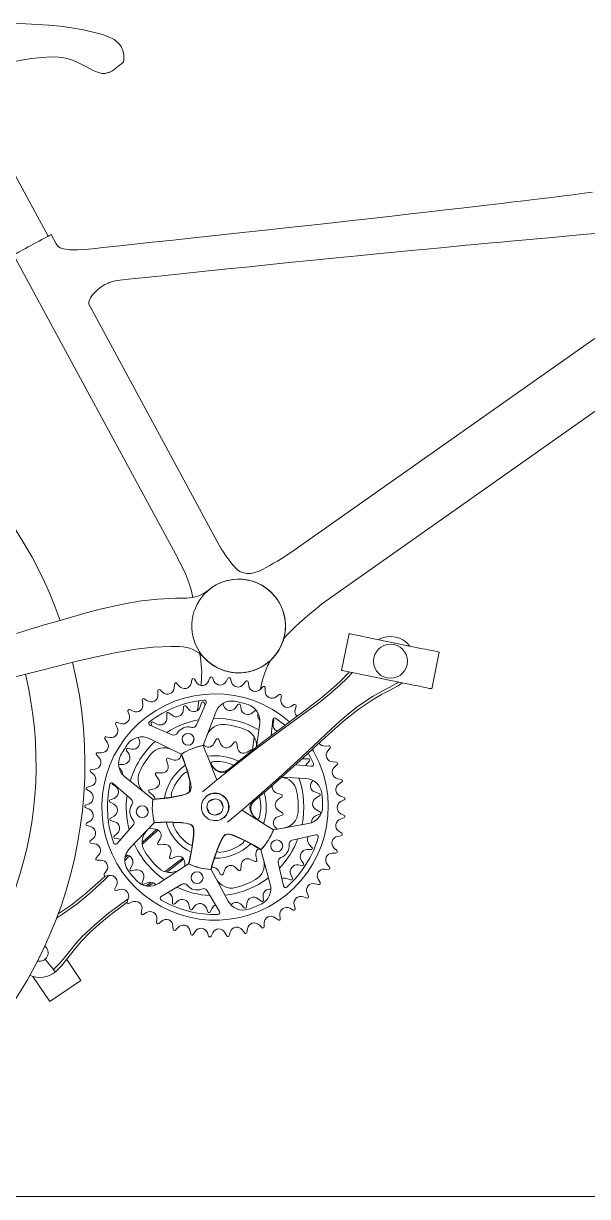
# Model space of a CAD drawing. Header units: inches. Extents: x -26 to 158, y -1 to 132.
# Drawn here: x -1.02 to 15.53, y 87.63 to 122.06 of the extents above; entities that cross this region are included whole.
import ezdxf

# ---------------------------------------------------------------- set-up
doc = ezdxf.new("R2010")
doc.units = ezdxf.units.IN
doc.layers.add('ZANO_R', color=7, linetype='Continuous', lineweight=0)

msp = doc.modelspace()

# ---------------------------------------------------------------- linework, layer by layer
at = {"layer": 'ZANO_R'}
for p, q in [((1.92448, 120.96813), (1.92043, 120.95571)), ((1.42999, 120.6031), (1.43081, 120.60336)), ((1.47488, 120.61735), (1.49055, 120.62221)), ((1.49448, 120.62895), (1.48757, 120.62677)), ((-0.29839, 115.81415), (-2.66721, 120.19306)), ((-0.07246, 115.60667), (-0.21043, 115.86173)), ((19.70734, 115.61062), (6.85471, 106.54773)), ((-1.30987, 115.26698), (3.50498, 106.36645)), ((7.86237, 105.11695), (20.62779, 114.11835)), ((4.60276, 106.96428), (0.93324, 113.74759)), ((8.31579, 103.07346), (8.53612, 104.15117)), ((10.69154, 103.71052), (9.02599, 104.05102)), ((11.18141, 103.61037), (10.96108, 102.53266)), ((8.80566, 102.97332), (10.47121, 102.63281)), ((3.40998, 102.66921), (3.4007, 102.55985)), ((3.55134, 102.608), (3.48035, 102.69171)), ((3.92327, 102.79989), (3.89886, 102.69288)), ((4.05474, 102.7196), (3.99608, 102.81237)), ((4.19295, 102.70717), (4.18299, 102.63068)), ((4.44976, 102.85786), (4.41069, 102.75529)), ((4.56877, 102.76005), (4.52359, 102.86009)), ((4.97918, 102.842), (4.92622, 102.74586)), ((5.08342, 102.72858), (5.05261, 102.83393)), ((5.50125, 102.75261), (5.43542, 102.66477)), ((5.58869, 102.62578), (5.57284, 102.73439)), ((6.00579, 102.59142), (5.92838, 102.51361)), ((2.61524, 102.18139), (2.52393, 102.24229)), ((2.91987, 102.46837), (2.9259, 102.35877)), ((3.06838, 102.42742), (2.98642, 102.50044)), ((6.07473, 102.45366), (6.07415, 102.56342)), ((6.48299, 102.36159), (6.3955, 102.29531)), ((6.53209, 102.21558), (6.54679, 102.32435)), ((2.20076, 101.87469), (2.10186, 101.92228)), ((2.46249, 102.20127), (2.48371, 102.09358)), ((3.67928, 102.0043), (3.66507, 101.88732)), ((3.8258, 101.93562), (3.74946, 102.02539)), ((4.05772, 101.47171), (4.33661, 102.1201)), ((4.12486, 102.18421), (4.08756, 101.89776)), ((4.2038, 102.1197), (4.16949, 102.00696)), ((4.31323, 102.06574), (4.27658, 102.12828)), ((4.85458, 102.02761), (4.828, 102.09917)), ((5.27274, 102.07129), (5.20195, 101.97709)), ((5.36529, 101.93856), (5.34406, 102.05447)), ((5.78469, 101.90897), (5.69861, 101.82849)), ((6.92356, 102.06758), (6.8277, 102.01412)), ((6.95186, 101.91616), (6.98156, 102.02183)), ((2.04672, 101.87312), (2.08273, 101.76943)), ((2.89052, 101.49732), (2.78808, 101.55557)), ((3.18277, 101.79958), (3.18909, 101.68191)), ((3.33898, 101.75738), (3.24822, 101.83253)), ((4.62452, 101.8519), (4.25246, 100.8711)), ((5.85278, 101.76218), (5.85228, 101.8381)), ((6.2936, 101.62222), (6.25098, 101.16047)), ((6.30223, 101.50383), (6.32193, 101.62001)), ((1.68068, 101.4903), (1.73077, 101.39263)), ((1.833, 101.51329), (1.72843, 101.54665)), ((2.69139, 101.46452), (3.33978, 101.18563)), ((2.72935, 101.51175), (2.74575, 101.44114)), ((5.8169, 100.82372), (5.91253, 101.52422)), ((1.37147, 101.06025), (1.43467, 100.9705)), ((1.51911, 101.10422), (1.41092, 101.12271)), ((2.34906, 101.11138), (2.37898, 101.04114)), ((3.61148, 100.61568), (2.66683, 101.07181)), ((3.98133, 101.0819), (3.96803, 100.9797)), ((4.63582, 101.04709), (4.56915, 100.92342)), ((4.76519, 100.91643), (4.7075, 101.04453)), ((5.16946, 100.96418), (5.07191, 100.86308)), ((5.25879, 100.80346), (5.2378, 100.94238)), ((5.70162, 100.74023), (5.75073, 101.11744)), ((1.12513, 100.59136), (1.2002, 100.51128)), ((1.26521, 100.65545), (1.1555, 100.6587)), ((2.00517, 100.724), (2.06948, 100.62526)), ((2.16155, 100.76557), (2.04537, 100.78527)), ((5.66095, 100.74036), (5.53973, 100.66934)), ((7.94429, 100.86328), (7.83497, 100.85343)), ((7.90855, 100.71344), (7.97866, 100.79789)), ((1.07624, 100.17571), (0.96714, 100.16366)), ((1.78503, 100.21741), (1.83689, 100.16194)), ((1.9032, 100.31611), (1.78536, 100.31534)), ((3.17572, 100.44311), (3.2206, 100.30998)), ((3.35951, 100.44848), (3.22651, 100.49375)), ((6.96356, 100.30274), (7.4255, 100.2601)), ((7.33624, 100.48261), (7.21857, 100.47629)), ((7.29405, 100.32639), (7.3692, 100.41716)), ((8.16212, 100.38048), (8.05249, 100.38594)), ((8.10587, 100.23707), (8.18705, 100.31094)), ((0.94644, 100.09275), (1.03192, 100.0239)), ((1.95717, 99.94811), (2.775, 99.29117)), ((2.85659, 100.00744), (2.93572, 99.89135)), ((3.03212, 100.06219), (2.89184, 100.06991)), ((7.2594, 99.9034), (6.55319, 99.93762)), ((7.47229, 99.83958), (7.47561, 99.8424)), ((8.31063, 99.87206), (8.20283, 99.89272)), ((0.83888, 99.57412), (0.93311, 99.51784)), ((0.95587, 99.67434), (0.84951, 99.64722)), ((1.59408, 99.73608), (1.68829, 99.66528)), ((2.1436, 99.29156), (1.61313, 99.75717)), ((2.66684, 99.50182), (2.77436, 99.41139)), ((2.82108, 99.60191), (2.68393, 99.57149)), ((7.65636, 99.46158), (7.54363, 99.49588)), ((8.23497, 99.73787), (8.32564, 99.79973)), ((0.90645, 99.1611), (0.8049, 99.11944)), ((1.52312, 99.20372), (1.62819, 99.15036)), ((1.63777, 99.31791), (1.52731, 99.27688)), ((4.43496, 99.23415), (4.6048, 99.30183)), ((4.77082, 99.23042), (4.83849, 99.06058)), ((6.54936, 99.43369), (6.41472, 99.4738)), ((6.44776, 99.28044), (6.56144, 99.36298)), ((7.56328, 99.32921), (7.66495, 99.3888)), ((8.38694, 99.34792), (8.28306, 99.38339)), ((8.29334, 99.22557), (8.39174, 99.27421)), ((0.80455, 99.04557), (0.90569, 99.00295)), ((1.63876, 98.7995), (1.5371, 98.73991)), ((2.62054, 98.96376), (2.63778, 98.95594)), ((4.43123, 98.89829), (4.36355, 99.06813)), ((4.76708, 98.89456), (4.59724, 98.82689)), ((6.43758, 98.77418), (6.56932, 98.82299)), ((6.57676, 98.89434), (6.45793, 98.96928)), ((7.56427, 98.8108), (7.67474, 98.85183)), ((7.67892, 98.92499), (7.57386, 98.97835)), ((8.38956, 98.81826), (8.29163, 98.86784)), ((0.92894, 98.64597), (0.83418, 98.59059)), ((0.84411, 98.51739), (0.9502, 98.48926)), ((1.54568, 98.66713), (1.65842, 98.63283)), ((1.72822, 97.98988), (2.19383, 98.52035)), ((2.81984, 98.60263), (2.09412, 97.84517)), ((5.80598, 98.71142), (5.94035, 98.62656)), ((6.31343, 98.39095), (7.34577, 98.57718)), ((6.41926, 98.41004), (6.36342, 98.47182)), ((8.27984, 98.71013), (8.38406, 98.7446)), ((1.02291, 98.13899), (0.93677, 98.07095)), ((1.72976, 98.28913), (1.63999, 98.21279)), ((1.66108, 98.14261), (1.77806, 98.12841)), ((2.72112, 98.43317), (2.85997, 98.41176)), ((2.99326, 98.13042), (2.92187, 98.00942)), ((7.55673, 98.24504), (6.86824, 98.08955)), ((8.19474, 98.20159), (8.30274, 98.22122)), ((8.31844, 98.2934), (8.22836, 98.35612)), ((0.95679, 97.99985), (1.06577, 97.98676)), ((2.96112, 97.94938), (3.1006, 97.96623)), ((6.22049, 96.79537), (5.94499, 97.80755)), ((7.29885, 97.8126), (7.41668, 97.81337)), ((7.44564, 97.88069), (7.36516, 97.96677)), ((8.17497, 97.78354), (8.0945, 97.85819)), ((1.18652, 97.65002), (1.11069, 97.57066)), ((1.14041, 97.50303), (1.25015, 97.50523)), ((1.97912, 97.65219), (1.98347, 97.65242)), ((3.30485, 97.73128), (3.26876, 97.59551)), ((3.32275, 97.54829), (3.45251, 97.60214)), ((3.71258, 97.43101), (3.71396, 97.32765)), ((5.6425, 97.52407), (5.76809, 97.46111)), ((5.82531, 97.50437), (5.79898, 97.64237)), ((6.45557, 97.43611), (6.61106, 96.74762)), ((7.19688, 97.40471), (7.13257, 97.50346)), ((8.0397, 97.70983), (8.14937, 97.71424)), ((1.41658, 97.18857), (1.35254, 97.09943)), ((2.16806, 97.35385), (2.10981, 97.25141)), ((2.15363, 97.19268), (2.26842, 97.21934)), ((2.94353, 96.823), (3.82104, 97.39779)), ((4.48974, 97.22767), (4.98586, 96.3034)), ((4.69058, 97.20717), (4.76517, 97.08812)), ((4.83653, 97.09535), (4.88574, 97.22694)), ((5.18832, 97.30021), (5.29227, 97.20569)), ((5.35903, 97.23191), (5.37091, 97.3719)), ((6.86925, 96.97916), (6.82306, 97.08757)), ((7.04049, 97.36314), (7.15667, 97.34345)), ((7.81772, 97.24444), (7.92694, 97.23355)), ((7.96193, 97.2986), (7.89263, 97.38373)), ((1.39138, 97.0366), (1.49975, 97.05405)), ((1.70863, 96.76364), (1.65762, 96.66645)), ((2.50205, 96.95736), (2.46247, 96.84636)), ((2.51583, 96.79613), (2.62424, 96.84232)), ((3.62556, 96.79742), (3.01881, 96.43679)), ((6.70802, 96.96538), (6.81901, 96.92581)), ((7.53313, 96.81448), (7.63977, 96.78849)), ((7.68348, 96.84804), (7.6267, 96.94198)), ((1.70483, 96.60964), (1.80971, 96.642)), ((4.73517, 96.00013), (4.37454, 96.60687)), ((6.01928, 96.32913), (6.01296, 96.4468)), ((7.19147, 96.4283), (7.29346, 96.38772)), ((7.34503, 96.44061), (7.30188, 96.54154)), ((2.05698, 96.38349), (2.01998, 96.28015)), ((2.07464, 96.23046), (2.174, 96.2771)), ((2.45484, 96.05551), (2.43259, 95.94803)), ((3.34927, 96.36653), (3.35004, 96.2487)), ((3.41736, 96.21974), (3.50343, 96.30022)), ((3.83676, 96.19015), (3.85798, 96.07424)), ((3.9293, 96.05742), (4.0001, 96.15162)), ((4.34747, 96.10111), (4.3885, 95.99064)), ((4.46166, 95.98646), (4.51502, 96.09152)), ((5.37625, 96.19309), (5.45259, 96.10332)), ((5.52277, 96.12441), (5.53697, 96.24139)), ((5.86306, 96.37133), (5.95382, 96.29618)), ((6.79939, 96.09344), (6.89474, 96.03906)), ((6.95317, 96.08426), (6.92448, 96.19021)), ((2.49363, 95.90643), (2.58553, 95.96645)), ((2.89448, 95.78611), (2.8874, 95.67657)), ((2.95364, 95.64387), (3.03629, 95.7161)), ((6.36453, 95.81639), (6.45138, 95.74927)), ((6.51553, 95.7859), (6.50187, 95.89481)), ((3.36733, 95.5805), (3.37557, 95.47105)), ((3.44571, 95.44789), (3.51751, 95.53092)), ((3.8642, 95.44271), (3.88759, 95.33547)), ((3.96027, 95.3223), (4.01981, 95.41451)), ((4.3754, 95.37541), (4.41349, 95.27247)), ((4.4873, 95.26954), (4.53343, 95.36914)), ((4.891, 95.37991), (4.94304, 95.28327)), ((5.01654, 95.29064), (5.04836, 95.39569)), ((5.40095, 95.45613), (5.46594, 95.36767)), ((5.5377, 95.3852), (5.55459, 95.49365)), ((5.89534, 95.60257), (5.972, 95.52402)), ((6.04062, 95.55136), (6.04225, 95.66111)), ((0.24861, 94.59152), (0.66436, 93.97521)), ((-0.24755, 93.36005), (-0.74264, 94.09398)), ((0.66436, 93.97521), (-0.24755, 93.36005)), ((62.92391, 87.63375), (-26.13863, 87.63375))]:
    msp.add_line(p, q, dxfattribs=at)
at = {"layer": 'ZANO_R', "flags": 128}
for points in [[(-4.97506, 121.81603), (-4.3349, 121.86327), (-3.68858, 121.93121), (-3.04088, 121.99537), (-2.33328, 122.04072), (-1.63353, 122.05763), (-0.94571, 122.04671), (-0.27386, 122.00853), (0.05765, 121.97754), (0.3937, 121.93338), (0.74142, 121.8711), (1.10783, 121.78575), (1.29555, 121.73148), (1.47536, 121.66505), (1.63718, 121.58257), (1.77091, 121.48015), (1.85008, 121.38256), (1.90059, 121.26826), (1.92366, 121.13843), (1.92793, 120.99799)], [(1.42965, 120.605), (1.36687, 120.59016), (1.28097, 120.59302), (1.18976, 120.61423), (1.0962, 120.64857), (1.00133, 120.69151), (0.80772, 120.79024), (0.61184, 120.89187), (0.41838, 120.97961), (0.22454, 121.04003), (0.02007, 121.07019), (-0.1932, 121.07697), (-0.48372, 121.06003), (-0.78139, 121.02452), (-1.08176, 120.97814), (-1.53357, 120.89174), (-1.98571, 120.78711), (-2.43504, 120.66603), (-2.5819, 120.6226)], [(1.49166, 120.62259), (1.57353, 120.65865), (1.63373, 120.69784), (1.67827, 120.73244), (1.71402, 120.76122), (1.76676, 120.8034), (1.80196, 120.83056), (1.83139, 120.85255), (1.85552, 120.87027), (1.86692, 120.87894), (1.88783, 120.89835), (1.91339, 120.93617), (1.92343, 120.96405), (1.92791, 120.99797)], [(1.42999, 120.6031), (1.46336, 120.61376), (1.48914, 120.62178)], [(15.67427, 117.10297), (15.35576, 117.06308), (15.11131, 117.03269), (14.90472, 117.00715), (14.69466, 116.98131), (14.46674, 116.95342), (14.21992, 116.92338), (13.95306, 116.89108), (13.66491, 116.85642), (13.3541, 116.81925), (13.0128, 116.77868), (12.64472, 116.73522), (12.24797, 116.68869), (11.82047, 116.63888), (11.35999, 116.58559), (10.87327, 116.52964), (10.34988, 116.46989), (9.78712, 116.40607), (9.18207, 116.33792), (8.63318, 116.27647), (8.04954, 116.2115), (7.42895, 116.1428), (6.76908, 116.07016), (6.06748, 115.99334), (5.32153, 115.9121), (4.70252, 115.84499), (4.05301, 115.77487), (3.37154, 115.7016), (2.65655, 115.62501), (1.90644, 115.54498), (1.32046, 115.48269)], [(-0.21043, 115.86173), (-0.21657, 115.85841), (-0.23485, 115.84852), (-0.26487, 115.83228), (-0.30595, 115.81006), (-0.35718, 115.78235), (-0.41741, 115.74977), (-0.48529, 115.71304), (-0.55932, 115.673), (-0.63783, 115.63053), (-0.71907, 115.58658), (-0.80123, 115.54213), (-0.88248, 115.49818), (-0.96099, 115.45571), (-1.03501, 115.41566), (-1.1029, 115.37894), (-1.16313, 115.34636), (-1.21435, 115.31865), (-1.25543, 115.29643), (-1.28545, 115.28019), (-1.30373, 115.2703), (-1.30987, 115.26698)], [(1.89445, 114.53583), (2.06014, 114.55314), (2.85104, 114.63545), (3.59948, 114.71301), (4.30768, 114.78609), (4.97773, 114.85493), (5.61161, 114.91976), (6.31483, 114.99132), (6.97334, 115.05798), (7.58987, 115.12003), (8.16699, 115.17779), (8.77797, 115.23856), (9.34439, 115.29453), (9.86925, 115.34605), (10.35535, 115.39345), (10.80525, 115.43703), (11.22129, 115.47706), (11.60564, 115.5138), (11.96029, 115.54748), (12.23538, 115.57345), (12.49194, 115.59755), (12.73138, 115.61992), (12.98878, 115.64384), (13.28319, 115.67103), (13.61154, 115.70113), (14.03758, 115.73981), (14.50037, 115.78131), (14.99394, 115.82493), (15.51235, 115.86996), (16.28485, 115.93546)], [(1.32036, 115.48264), (1.09165, 115.45838), (0.88441, 115.43776), (0.70629, 115.42339), (0.56556, 115.41606), (0.45857, 115.41417), (0.33566, 115.41806), (0.22397, 115.43033), (0.15074, 115.44545), (0.06151, 115.47652), (-0.01884, 115.53027), (-0.07311, 115.60792)], [(0.93359, 113.74666), (0.90309, 113.82639), (0.90207, 113.87014), (0.91113, 113.91608), (0.95213, 114.00805), (1.00796, 114.08956), (1.08331, 114.17494), (1.16499, 114.25069), (1.24924, 114.31634), (1.37034, 114.39299), (1.4671, 114.44072), (1.49327, 114.45161), (1.53321, 114.46661), (1.59306, 114.48562), (1.72079, 114.51414), (1.89453, 114.53586)], [(3.50391, 106.36843), (3.62886, 106.13103), (3.74145, 105.88887), (3.83359, 105.65222), (3.90002, 105.43923), (3.94156, 105.26149), (3.94863, 105.21643)], [(5.98993, 106.03616), (5.89651, 105.98865), (5.77108, 105.94184), (5.65346, 105.91669), (5.52957, 105.91397), (5.39785, 105.94569), (5.33069, 105.9795), (5.26349, 106.0274), (5.19633, 106.08954), (5.1442, 106.14725)], [(3.7612, 105.19242), (3.4371, 105.19261), (2.92408, 105.16674), (2.44176, 105.11297), (1.99707, 105.03897), (1.5799, 104.95159), (1.1892, 104.85694), (0.82401, 104.75993), (0.3865, 104.63652), (-0.01093, 104.52104), (-0.36973, 104.4151), (-0.69111, 104.31895), (-0.97596, 104.23283), (-1.2249, 104.1569)], [(6.61765, 104.00057), (6.61765, 104.0004), (6.62077, 104.00339), (6.62698, 104.01214), (6.63578, 104.02431), (6.66033, 104.05551), (6.69418, 104.09478), (6.73694, 104.14095), (6.79143, 104.19653), (6.86157, 104.26493), (6.9566, 104.35417), (7.07837, 104.46488), (7.22456, 104.59416), (7.38671, 104.73403), (7.51551, 104.84272), (7.63495, 104.94134), (7.73519, 105.02178), (7.81034, 105.07943), (7.86517, 105.11893)], [(8.53612, 104.15117), (8.54356, 104.14965), (8.56567, 104.14513), (8.60175, 104.13776), (8.65073, 104.12774), (8.71111, 104.1154), (8.78106, 104.1011), (8.85845, 104.08528), (8.94093, 104.06842), (9.02599, 104.05102)], [(-1.4292, 102.83522), (-0.99251, 102.95043), (-0.52386, 103.07223), (-0.02361, 103.19961), (0.50776, 103.33129), (1.06958, 103.46498), (1.66073, 103.592), (2.27963, 103.69805), (2.7841, 103.75488), (3.30344, 103.77742), (3.56265, 103.77099)], [(10.69154, 103.71052), (10.7766, 103.69313), (10.85908, 103.67626), (10.93647, 103.66044), (11.00642, 103.64614), (11.0668, 103.6338), (11.11578, 103.62379), (11.15186, 103.61641), (11.17397, 103.61189), (11.18141, 103.61037)], [(5.93488, 102.52014), (5.95192, 102.62212), (5.99692, 102.79747), (6.05222, 102.97078), (6.10333, 103.10875), (6.14271, 103.20217), (6.16047, 103.24037), (6.17543, 103.27055), (6.19078, 103.29979), (6.20508, 103.32605), (6.21585, 103.34623), (6.2197, 103.35651), (6.21873, 103.35606)], [(8.53937, 103.02776), (8.51481, 102.99916), (8.27158, 102.75003), (7.99851, 102.50067), (7.69677, 102.25002), (7.31087, 101.95243), (6.89281, 101.64281), (6.44902, 101.31269), (5.98495, 100.95598), (5.50169, 100.57563), (5.00168, 100.17815)], [(8.62987, 103.00925), (8.46509, 102.83308), (8.27458, 102.6481), (7.96034, 102.37315), (7.63336, 102.11373), (7.29831, 101.86475), (6.52794, 101.3097), (5.77031, 100.73767), (5.02419, 100.15106)], [(8.80566, 102.97332), (8.7206, 102.9907), (8.63812, 103.00757), (8.56073, 103.02339), (8.49078, 103.03769), (8.4304, 103.05003), (8.38143, 103.06005), (8.34534, 103.06742), (8.32324, 103.07194), (8.31579, 103.07346)], [(9.9863, 102.73194), (9.93791, 102.69783), (9.70515, 102.56897), (9.46832, 102.44697), (9.23711, 102.31597), (9.01341, 102.17324), (8.79668, 102.01981), (8.46885, 101.76121), (8.15396, 101.48725), (7.84785, 101.20343), (7.16116, 100.54769), (6.46011, 99.90757), (5.74683, 99.28145)], [(5.76934, 99.25436), (6.24847, 99.6704), (6.71942, 100.0834), (7.17488, 100.4926), (7.61118, 100.89751), (8.03472, 101.28958), (8.42749, 101.63354), (8.82613, 101.94743), (9.23679, 102.22313), (9.48575, 102.36495), (9.73822, 102.49367), (9.98396, 102.62677), (10.10091, 102.70851)], [(10.96108, 102.53266), (10.95364, 102.53418), (10.93154, 102.5387), (10.89545, 102.54608), (10.84647, 102.55609), (10.78609, 102.56843), (10.71615, 102.58273), (10.63876, 102.59856), (10.55628, 102.61542), (10.47121, 102.63281)], [(5.79708, 101.91686), (5.79416, 101.91555), (5.78469, 101.90897)], [(6.65043, 101.46439), (6.56232, 101.53692), (6.38731, 101.66617)], [(4.25246, 100.8711), (4.31607, 100.71145), (4.37969, 100.55181), (4.4158, 100.46119)], [(3.62007, 100.62113), (3.62007, 100.62113), (3.68783, 100.44276), (3.74881, 100.26443), (3.80062, 100.09214), (3.85917, 99.86272), (3.88637, 99.74281), (3.89623, 99.6165), (3.88562, 99.55812), (3.87642, 99.53635), (3.84552, 99.49601), (3.79151, 99.45919), (3.70837, 99.4267), (3.62412, 99.40526), (3.42146, 99.36215), (3.217, 99.32734), (3.00255, 99.30042), (2.88942, 99.28982), (2.77377, 99.28107)], [(2.775, 99.29117), (2.775, 99.29117), (2.8898, 99.29953), (3.00442, 99.30995), (3.16505, 99.32875), (3.3203, 99.35216), (3.62654, 99.41338), (3.70846, 99.43446), (3.79088, 99.46618), (3.84232, 99.50122), (3.87102, 99.53867), (3.8796, 99.55895), (3.88966, 99.6144), (3.88781, 99.67613), (3.87887, 99.73694), (3.85287, 99.85674), (3.79404, 100.08551), (3.74205, 100.257), (3.67981, 100.43725), (3.61148, 100.61568), (3.61148, 100.61568)], [(3.63145, 100.62825), (3.62297, 100.62295), (3.6209, 100.62165)], [(7.48586, 100.34418), (7.39083, 100.53989), (7.33547, 100.64012)], [(1.78536, 100.31534), (1.77396, 100.3136), (1.77094, 100.31254)], [(4.4158, 100.46119), (4.47716, 100.30729), (4.53056, 100.1732), (4.58834, 100.02819), (4.6484, 99.87746)], [(5.02419, 100.15106), (4.94909, 100.10143), (4.87026, 100.07423), (4.78942, 100.07087), (4.70831, 100.09277), (4.62865, 100.14133), (4.5522, 100.21798), (4.48067, 100.32413), (4.4158, 100.46119)], [(5.00168, 100.17815), (4.94904, 100.14119), (4.89978, 100.1176), (4.81678, 100.09912), (4.75863, 100.10146), (4.71358, 100.11216), (4.65446, 100.13891), (4.58229, 100.19394), (4.54238, 100.23704), (4.50494, 100.28811)], [(5.0029, 100.17669), (5.00202, 100.17775), (5.0089, 100.16947), (5.02419, 100.15106)], [(7.21857, 100.47629), (7.16537, 100.48056), (7.16487, 100.48067)], [(7.2632, 100.27508), (7.2658, 100.2811), (7.29405, 100.32639)], [(4.65622, 99.85784), (4.44686, 99.68387), (4.23353, 99.50659)], [(2.77369, 99.28036), (2.77321, 99.27628), (2.77224, 99.26773)], [(4.33785, 99.38106), (4.33785, 99.38106), (4.45667, 99.45), (4.59126, 99.47581), (4.72614, 99.45578), (4.84845, 99.39143), (4.91627, 99.32633), (4.91627, 99.32632)], [(4.91627, 99.32632), (4.91627, 99.32632), (4.98509, 99.20881), (5.012, 99.07654), (4.99328, 98.93943), (4.93021, 98.81697), (4.8642, 98.74765), (4.8642, 98.74765)], [(5.74683, 99.28145), (5.68429, 99.2167), (5.64312, 99.14418), (5.62502, 99.06532), (5.63169, 98.98157), (5.66486, 98.89437), (5.72622, 98.80518), (5.81748, 98.71543), (5.94035, 98.62656)], [(5.79036, 98.74261), (5.76738, 98.76482), (5.73367, 98.80372), (5.68971, 98.86998), (5.66705, 98.9206), (5.65308, 98.97411), (5.65123, 99.05219), (5.66118, 99.09904), (5.68225, 99.14965), (5.7174, 99.20225), (5.76934, 99.25436)], [(5.76812, 99.25583), (5.76901, 99.25476), (5.76213, 99.26304), (5.74683, 99.28145)], [(4.96852, 98.62212), (5.18185, 98.7994), (5.3912, 98.97337)], [(5.40861, 98.96238), (5.54343, 98.87723), (5.6716, 98.7963), (5.80598, 98.71142)], [(2.81406, 98.62551), (2.81647, 98.6158), (2.81707, 98.61344)], [(2.81731, 98.61248), (3.00789, 98.62181), (3.19634, 98.6247), (3.3762, 98.62073), (3.61249, 98.60552), (3.73494, 98.59434), (3.85811, 98.56468), (3.91036, 98.53655), (3.92822, 98.52107), (3.95703, 98.47922), (3.97536, 98.41648), (3.98057, 98.32737), (3.97492, 98.24062), (3.9533, 98.03454), (3.92322, 97.82934), (3.88256, 97.61707), (3.85768, 97.5062), (3.83027, 97.39351), (3.83026, 97.3935)], [(3.82104, 97.39779), (3.82104, 97.39779), (3.84856, 97.50956), (3.87408, 97.62179), (3.90583, 97.78036), (3.93154, 97.93526), (3.96795, 98.24542), (3.97321, 98.32985), (3.96852, 98.41804), (3.95108, 98.47779), (3.92434, 98.51666), (3.9077, 98.53108), (3.85807, 98.55778), (3.7988, 98.5751), (3.7382, 98.58538), (3.61623, 98.59768), (3.38047, 98.61243), (3.20131, 98.61597), (3.01065, 98.61248), (2.81984, 98.60263), (2.81984, 98.60263)], [(5.94035, 98.62656), (6.07625, 98.54074), (6.22255, 98.44834), (6.31343, 98.39095)], [(1.77806, 98.12841), (1.82971, 98.11496), (1.83574, 98.11237)], [(2.8885, 98.40124), (2.48262, 98.04531), (2.46707, 98.03134)], [(2.9289, 98.38635), (2.74579, 98.22457), (2.47064, 97.97666)], [(4.47958, 97.22831), (4.47958, 97.22831), (4.52961, 97.41244), (4.58509, 97.59256), (4.64444, 97.7624), (4.73193, 97.98242), (4.7804, 98.09542), (4.84667, 98.2034), (4.88957, 98.24439), (4.90981, 98.2566), (4.95851, 98.27107), (5.02385, 98.26911), (5.11021, 98.24653), (5.19097, 98.21435), (5.38027, 98.1301), (5.56614, 98.03808), (5.75546, 97.93382), (5.85321, 97.8759), (5.95192, 97.815)], [(5.94499, 97.80755), (5.94499, 97.80755), (5.8472, 97.86826), (5.74835, 97.92721), (5.60734, 98.00641), (5.46798, 98.07873), (5.18425, 98.2092), (5.10558, 98.2403), (5.02025, 98.26308), (4.95804, 98.26497), (4.91281, 98.25154), (4.89395, 98.24018), (4.85322, 98.20123), (4.81843, 98.15021), (4.78992, 98.09575), (4.74054, 97.98355), (4.65366, 97.76389), (4.59493, 97.59459), (4.53933, 97.41218), (4.48974, 97.22767), (4.48974, 97.22767)], [(5.9524, 97.81552), (5.95519, 97.81855), (5.961, 97.82489)], [(2.08829, 97.6249), (2.04353, 97.58351), (1.96059, 97.50449)], [(2.03658, 97.64458), (2.02717, 97.63612), (1.9659, 97.57926)], [(3.65375, 97.56444), (3.43581, 97.39423), (3.14189, 97.16907)], [(3.19471, 97.15552), (3.2171, 97.17273), (3.67924, 97.53646)], [(3.83091, 97.39321), (3.83465, 97.39149), (3.84248, 97.38792)], [(4.46619, 97.22924), (4.47616, 97.22854), (4.4786, 97.22838)], [(4.50798, 97.29754), (4.51506, 97.29859), (4.53814, 97.30026)], [(1.48655, 97.05193), (1.35587, 96.92685), (0.96482, 96.56685), (0.55867, 96.22606), (0.12856, 95.9156), (-0.04723, 95.80648)], [(1.38082, 97.03676), (1.16733, 96.83913), (0.77455, 96.49517), (0.37591, 96.18128), (-0.00435, 95.92599)], [(2.7216, 96.85442), (2.67699, 96.82122), (2.58055, 96.75158)], [(2.6615, 96.74794), (2.75302, 96.81602), (2.78417, 96.83996)], [(2.05247, 96.37089), (1.90563, 96.26523), (1.48009, 95.94678), (1.07074, 95.61001), (0.68669, 95.24385), (0.51759, 95.05837), (0.35754, 94.86431), (0.20328, 94.66523), (0.04229, 94.47203), (-0.13912, 94.29649)], [(-0.08415, 94.23034), (0.10607, 94.41623), (0.28641, 94.63801), (0.47393, 94.88123), (0.68723, 95.12955), (0.93047, 95.37869), (1.20353, 95.62805), (1.50527, 95.8787), (1.89118, 96.17628), (2.01861, 96.27066)], [(-0.13912, 94.29649), (-0.27757, 94.4631), (-0.38678, 94.59452)], [(-0.13912, 94.29649), (-0.12592, 94.28061), (-0.11457, 94.26694), (-0.09732, 94.24619), (-0.08723, 94.23405), (-0.08431, 94.23053)]]:
    msp.add_lwpolyline(points, dxfattribs=at)
at = {"layer": 'ZANO_R'}
for centre, radius in [((9.7486, 103.34192), 0.5), ((3.80884, 101.05239), 0.175), ((4.60102, 99.06436), 0.2375), ((2.46549, 98.92528), 0.175), ((6.41045, 97.92163), 0.175), ((4.07337, 96.99037), 0.175)]:
    msp.add_circle(centre, radius, dxfattribs=at)
for centre, radius, start, end in [((-11.89898, 100.31436), 12.6811, 94.087833, 13.665694), ((-11.89898, 100.31436), 12.6811, 19.4699, 77.401357), ((8.38897, 108.88188), 4.24409, 206.877643, 220.134846), ((1.07668, 115.31174), 10.49724, 297.909102, 303.409687), ((5.29257, 104.37555), 1.375, 35.858171, 0), ((5.29257, 104.37555), 1.375, 222.355462, 129.987969), ((5.29257, 104.37555), 1.375, 0, 103.525523), ((3.76647, 106.19507), 0.9998, 269.717979, 309.987459), ((5.29257, 104.37555), 1.375, 222.355462, 0), ((9.74971, 103.34927), 0.71799, 37.530303, 119.361121), ((3.53766, 102.77557), 0.99979, 42.356501, 88.541204), ((1.55, 103.00173), 2.65931, 353.59591, 12.086375), ((-11.89898, 100.31436), 11.25, 180, 13.589659), ((3.44984, 102.66583), 0.04, 40.30291, 175.14922), ((3.70387, 102.73736), 0.2, 220.30291, 347.14922), ((3.96227, 102.791), 0.04, 32.30291, 167.14922), ((4.22378, 102.82648), 0.2, 212.30291, 339.14922), ((4.48714, 102.84363), 0.04, 24.30291, 159.14922), ((4.75104, 102.84236), 0.2, 204.30291, 331.14922), ((5.01422, 102.8227), 0.04, 16.30291, 151.14922), ((5.27538, 102.78472), 0.2, 196.30291, 323.14922), ((5.53326, 102.72862), 0.04, 8.30291, 143.14922), ((5.78659, 102.65466), 0.2, 188.30291, 315.14922), ((6.03415, 102.56321), 0.04, 0.30291, 135.14922), ((4.60102, 99.06436), 3.32099, 48.85102, 21.726065), ((2.50173, 102.20901), 0.04, 56.30291, 191.14922), ((2.72621, 102.34779), 0.2, 236.30291, 3.14922), ((2.95981, 102.47057), 0.04, 48.30291, 183.14922), ((3.20142, 102.57676), 0.2, 228.30291, 355.14922), ((6.27473, 102.45472), 0.2, 180.30291, 307.14922), ((6.50715, 102.32971), 0.04, 352.30291, 127.14922), ((2.08451, 101.88624), 0.04, 64.30291, 199.14922), ((2.28749, 102.05491), 0.2, 244.30291, 11.14922), ((4.60102, 99.06436), 3.15599, 95.923859, 127.528272), ((3.71899, 101.99948), 0.04, 40.376789, 173.075342), ((3.97816, 102.06518), 0.2, 220.376789, 343.075342), ((4.24207, 102.10805), 0.04, 30.376789, 163.075342), ((4.2815, 102.14381), 0.06, 336.726065, 95.923859), ((5.09202, 101.67456), 0.5, 79.346829, 159.226065), ((5.04206, 102.09724), 0.2, 200.376789, 323.075342), ((4.60102, 99.06436), 3.15599, 72.105302, 79.346829), ((5.30472, 102.04726), 0.04, 10.376789, 143.075342), ((5.56202, 101.97458), 0.2, 190.376789, 313.075342), ((5.41712, 101.59185), 0.5, 352.226065, 72.105302), ((6.73029, 102.18879), 0.2, 172.30291, 299.14922), ((6.94305, 102.03265), 0.04, 344.30291, 119.14922), ((7.1444, 101.86205), 0.2, 164.30291, 224.208016), ((1.8938, 101.70382), 0.2, 252.30291, 19.14922), ((2.71509, 101.51964), 0.06, 127.528272, 246.726065), ((2.76831, 101.5208), 0.04, 60.376789, 193.075342), ((2.98938, 101.67118), 0.2, 240.376789, 3.075342), ((3.22271, 101.80172), 0.04, 50.376789, 183.075342), ((4.60102, 99.06436), 2.60479, 100.559689, 122.892441), ((3.46653, 101.91144), 0.2, 230.376789, 353.075342), ((4.60102, 99.06436), 2.60479, 60.44065, 91.011481), ((6.05277, 101.76349), 0.2, 180.376789, 227.042798), ((6.35335, 101.6167), 0.06, 55.528272, 174.726065), ((6.2825, 101.62669), 0.04, 350.376789, 48.947057), ((1.5528, 101.30136), 0.2, 260.30291, 27.14922), ((1.71627, 101.50855), 0.04, 72.30291, 207.14922), ((3.38917, 101.30046), 0.125, 246.726065, 329.413204), ((3.80884, 101.05239), 0.3625, 74.038926, 149.413204), ((3.94289, 101.5211), 0.125, 254.038926, 336.726065), ((4.83244, 100.99029), 0.5, 83.148202, 159.226065), ((4.60102, 99.06436), 2.43979, 68.303929, 83.148202), ((5.31813, 100.86673), 0.5, 354.699662, 68.303929), ((6.49942, 101.47039), 0.2, 170.376789, 245.793117), ((1.27113, 100.85536), 0.2, 268.30291, 35.14922), ((1.40418, 101.08328), 0.04, 80.30291, 215.14922), ((4.60102, 99.06436), 3.15599, 144.105302, 151.346829), ((2.44942, 100.62155), 0.5, 64.226065, 144.105302), ((4.60102, 99.06436), 2.60479, 132.44065, 163.011481), ((2.19498, 100.96275), 0.2, 260.376789, 23.075342), ((4.60102, 99.06436), 1.84006, 100.919492, 122.215802), ((4.60102, 99.06436), 1.84006, 101.654331, 121.7978), ((4.59115, 99.11358), 1.78986, 100.907632, 101.663069), ((4.41286, 101.02033), 0.2, 219.896346, 272.939302), ((4.3931, 101.01833), 0.2, 278.629555, 331.672512), ((4.67103, 101.02811), 0.04, 24.244172, 151.672512), ((4.94755, 100.99856), 0.2, 204.244172, 257.287128), ((5.19825, 100.9364), 0.04, 8.591998, 136.020338), ((7.81702, 101.05262), 0.2, 215.205871, 275.14922), ((7.94788, 100.82344), 0.04, 320.30291, 95.14922), ((1.15431, 100.61872), 0.04, 88.30291, 223.14922), ((2.27029, 100.33792), 0.5, 151.346829, 231.226065), ((1.90188, 100.51611), 0.2, 270.376789, 33.075342), ((2.03868, 100.74583), 0.04, 80.376789, 213.075342), ((4.60102, 99.06436), 2.43979, 140.303929, 155.148202), ((3.10846, 100.30333), 0.5, 64.226065, 140.303929), ((3.40812, 100.62583), 0.2, 309.933903, 356.757227), ((4.70515, 98.89999), 2.03463, 122.229115, 122.515637), ((4.60102, 99.06436), 1.505, 62.99773, 98.472947), ((4.92799, 101.00196), 0.2, 262.977382, 316.020338), ((5.45654, 100.83334), 0.2, 188.591998, 241.634954), ((5.43862, 100.8419), 0.2, 247.325208, 300.368164), ((5.68117, 100.70585), 0.04, 50.986887, 120.368164), ((4.60102, 99.06436), 3.32099, 21.726065, 30.609818), ((8.06244, 100.58569), 0.2, 140.30291, 267.14922), ((1.05428, 100.3745), 0.2, 276.30291, 43.14922), ((4.60102, 99.06436), 1.505, 125.438229, 170.01367), ((3.21362, 100.45588), 0.04, 71.200694, 198.629033), ((3.03108, 100.24609), 0.2, 325.586077, 18.629033), ((3.42396, 100.63781), 0.2, 251.200694, 304.24365), ((5.46585, 100.88969), 1.13407, 201.908029, 215.26848), ((4.60053, 100.20436), 0.2, 90.024641, 132.307032), ((4.60102, 99.06436), 1.34, 66.178936, 90.024641), ((7.33839, 100.44267), 0.04, 320.376789, 93.075342), ((7.43102, 100.31985), 0.06, 264.726065, 23.923859), ((8.24048, 100.08915), 0.2, 132.30291, 259.14922), ((8.16013, 100.34053), 0.04, 312.30291, 87.14922), ((0.97153, 100.1239), 0.04, 96.30291, 231.14922), ((0.90646, 99.86814), 0.2, 284.30291, 51.14922), ((1.6908, 100.02535), 0.2, 356.409333, 43.075342), ((2.84086, 99.8796), 0.5, 155.148202, 231.226065), ((2.88964, 100.02997), 0.04, 86.852868, 214.281207), ((2.77047, 99.7787), 0.2, 341.238251, 34.281207), ((3.0431, 100.26189), 0.2, 266.852868, 319.895824), ((4.60102, 99.06436), 1.34, 133.42749, 162.024641), ((3.81735, 99.89228), 0.2, 96.979533, 133.42749), ((205.48651, -151.79499), 321.96576, 128.5077127, 128.591444), ((6.50421, 99.43941), 0.5, 11.148202, 84.757816), ((4.60102, 99.06436), 2.60479, 348.44065, 19.011481), ((7.2352, 99.40399), 0.5, 7.346829, 87.226065), ((7.60185, 99.68722), 0.2, 130.376789, 253.075342), ((8.3031, 99.83278), 0.04, 304.30291, 79.14922), ((0.85939, 99.60846), 0.04, 104.30291, 239.14922), ((0.83055, 99.34613), 0.2, 292.30291, 59.14922), ((4.60102, 99.06436), 3.15599, 167.923859, 199.528272), ((1.57355, 99.71207), 0.06, 48.726065, 167.923859), ((1.61811, 99.76805), 0.04, 174.505225, 233.075342), ((1.56813, 99.5054), 0.2, 290.376789, 53.075342), ((2.69259, 99.53243), 0.04, 102.505042, 229.933381), ((2.77778, 99.79716), 0.2, 282.505042, 335.547998), ((0.55975, 99.84096), 3.29965, 354.084389, 359.75473), ((4.60102, 99.06436), 1.505, 341.006927, 16.458001), ((6.4778, 99.64654), 0.2, 161.608226, 194.678433), ((6.47182, 99.66547), 0.2, 200.368686, 253.411642), ((4.60102, 99.06436), 2.43979, 356.303929, 11.148202), ((8.34768, 99.57266), 0.2, 124.30291, 251.14922), ((1.54124, 99.23939), 0.04, 110.376789, 243.075342), ((1.53762, 98.97204), 0.2, 300.376789, 63.075342), ((4.60102, 99.06436), 2.60479, 172.559689, 194.892441), ((2.06115, 99.19761), 0.125, 326.038926, 48.726065), ((4.60102, 99.06436), 1.84006, 173.236329, 194.215802), ((4.60102, 99.06436), 1.84006, 173.654331, 193.7978), ((4.71603, 99.05021), 1.95593, 172.92344, 173.221511), ((2.64562, 99.25833), 0.2, 11.038091, 49.933381), ((3.51667, 99.41617), 0.2, 162.024641, 198.420711), ((4.60102, 99.06436), 0.4, 129.726065, 309.727271), ((4.60102, 99.06436), 0.4, 39.725752, 129.726281), ((4.60103, 99.06436), 0.4, 309.726793, 39.726573), ((-201.52906, 338.18793), 316.29037, 310.85976, 310.9449937), ((4.60102, 99.06436), 1.34, 349.42749, 13.130834), ((6.56527, 99.1186), 0.2, 125.983303, 179.026259), ((6.53794, 99.39535), 0.04, 305.983303, 73.411642), ((7.66442, 99.15667), 0.2, 120.376789, 243.075342), ((7.64472, 99.42331), 0.04, 300.376789, 73.075342), ((4.60102, 99.06436), 3.15599, 0.105302, 7.346829), ((8.38196, 99.04628), 0.2, 116.30291, 243.14922), ((8.37402, 99.31007), 0.04, 296.30291, 71.14922), ((0.82008, 99.08243), 0.04, 112.30291, 247.14922), ((0.82803, 98.81864), 0.2, 300.30291, 67.14922), ((2.46549, 98.92528), 0.3625, 146.038926, 221.413204), ((2.63707, 99.00019), 0.04, 137.310471, 245.585555), ((5.72167, 98.85519), 0.2, 307.333338, 349.42749), ((6.56462, 99.13845), 0.2, 184.716512, 237.759468), ((6.55542, 98.8605), 0.04, 290.331129, 57.759468), ((6.53678, 98.93931), 0.5, 280.226065, 356.303929), ((7.257, 99.06924), 0.5, 280.226065, 0.105302), ((7.63391, 98.62331), 0.2, 110.376789, 186.114462), ((7.66081, 98.88933), 0.04, 290.376789, 63.075342), ((8.37149, 98.78258), 0.04, 288.30291, 63.14922), ((0.85436, 98.55605), 0.04, 120.30291, 255.14922), ((0.89894, 98.29594), 0.2, 308.30291, 75.14922), ((1.55733, 98.7054), 0.04, 120.376789, 253.075342), ((1.60019, 98.44149), 0.2, 310.376789, 73.075342), ((2.09988, 98.60281), 0.125, 318.726065, 41.413204), ((2.72721, 98.4727), 0.04, 191.118337, 261.237729), ((4.49506, 99.037), 1.73062, 194.199501, 194.536376), ((4.60102, 99.06436), 1.505, 197.364734, 242.072027), ((3.57145, 98.57488), 0.2, 168.979533, 205.42749), ((4.60102, 99.06436), 1.34, 205.42749, 234.024641), ((6.52904, 99.54996), 1.09506, 223.944267, 237.782935), ((6.5118, 98.60593), 0.2, 169.064338, 222.107294), ((6.50707, 98.58664), 0.2, 110.331129, 163.374085), ((8.34265, 98.52025), 0.2, 108.30291, 235.14922), ((1.6659, 98.18232), 0.04, 130.376789, 263.075342), ((2.96146, 98.02771), 0.5, 136.226065, 212.303929), ((2.8295, 98.2141), 0.2, 28.194773, 81.237729), ((2.821, 98.23204), 0.2, 329.461564, 22.50452), ((4.60102, 99.06436), 1.84006, 317.236329, 338.532638), ((4.60102, 99.06436), 1.84006, 317.654331, 337.7978), ((-1.36193, 101.45331), 8.26372, 338.085041, 338.24866), ((4.60102, 99.06436), 2.60479, 316.559689, 338.892441), ((4.60102, 99.06436), 3.15599, 311.923859, 343.528272), ((7.51125, 98.10336), 0.2, 152.866982, 223.075342), ((7.56995, 98.18651), 0.06, 343.528272, 102.726065), ((8.23051, 98.00481), 0.2, 100.30291, 227.14922), ((8.29558, 98.26057), 0.04, 280.30291, 55.14922), ((0.96156, 98.03956), 0.04, 128.30291, 263.14922), ((1.04192, 97.78818), 0.2, 316.30291, 83.14922), ((1.68313, 98.02945), 0.06, 199.528272, 318.726065), ((2.45516, 97.49926), 0.5, 136.226065, 216.105302), ((4.60102, 99.06436), 2.60479, 204.44065, 235.011481), ((2.95632, 97.98909), 0.04, 149.461564, 276.889903), ((3.12459, 97.76768), 0.2, 43.846947, 96.889903), ((3.11156, 97.78266), 0.2, 345.113738, 38.156694), ((3.93134, 98.14179), 0.2, 234.024641, 270.420711), ((4.60102, 99.06436), 1.505, 269.432553, 314.0165), ((4.60102, 99.06436), 1.34, 277.42749, 306.024641), ((5.27149, 98.14237), 0.2, 306.024641, 342.420711), ((5.99543, 97.67986), 0.2, 137.75999, 190.802946), ((5.98137, 97.66584), 0.2, 117.182449, 132.069737), ((3.02855, 100.52701), 3.98762, 317.001656, 317.147855), ((6.41045, 97.92163), 0.3625, 290.038926, 5.413204), ((6.89578, 97.96762), 0.125, 102.726065, 185.413204), ((7.30016, 97.6126), 0.2, 90.376789, 213.075342), ((7.41642, 97.85337), 0.04, 270.376789, 43.075342), ((8.14776, 97.75421), 0.04, 272.30291, 47.14922), ((1.13961, 97.54302), 0.04, 136.30291, 271.14922), ((1.25416, 97.30527), 0.2, 324.30291, 91.14922), ((1.9942, 97.45271), 0.2, 330.376789, 93.075342), ((4.60102, 99.06436), 2.43979, 212.303929, 227.148202), ((3.30742, 97.58523), 0.04, 165.113738, 292.542077), ((3.52918, 97.41743), 0.2, 59.499121, 112.542077), ((3.5126, 97.42834), 0.2, 0.765911, 53.808868), ((4.74839, 97.93392), 0.2, 240.979533, 277.42749), ((5.57019, 97.35499), 0.2, 122.107816, 175.150772), ((5.55287, 97.34528), 0.2, 63.374607, 116.417563), ((5.78602, 97.49687), 0.04, 243.374607, 10.802946), ((5.54584, 97.37022), 0.5, 299.148202, 15.226065), ((6.5775, 97.46365), 0.125, 110.038926, 192.726065), ((8.04773, 97.50999), 0.2, 92.30291, 219.14922), ((1.38502, 97.07609), 0.04, 144.30291, 279.14922), ((4.60102, 99.06436), 3.15599, 216.105302, 223.346829), ((2.14458, 97.23164), 0.04, 150.376789, 283.075342), ((2.31366, 97.02452), 0.2, 340.376789, 103.075342), ((3.28176, 97.64227), 0.5, 227.148202, 303.226065), ((4.5, 98.84655), 1.59997, 244.889932, 245.254301), ((4.60102, 99.06436), 1.84006, 245.236329, 266.215802), ((4.60102, 99.06436), 1.84006, 245.654331, 265.7978), ((4.62156, 99.38986), 2.16621, 266.242126, 266.511232), ((4.5211, 97.10098), 0.2, 32.070259, 85.113215), ((4.79907, 97.10936), 0.04, 212.070259, 339.498598), ((5.07307, 97.1569), 0.2, 106.455642, 159.498598), ((5.05377, 97.15223), 0.2, 47.722433, 100.765389), ((5.31917, 97.23529), 0.04, 227.722433, 355.150772), ((7.00706, 97.16596), 0.2, 80.376789, 203.075342), ((7.16336, 97.38288), 0.04, 260.376789, 33.075342), ((7.79786, 97.04543), 0.2, 84.30291, 211.14922), ((7.93091, 97.27335), 0.04, 264.30291, 39.14922), ((1.53155, 96.8566), 0.2, 332.30291, 99.14922), ((2.66956, 97.24125), 0.5, 223.346829, 303.226065), ((2.50015, 96.83293), 0.04, 160.376789, 293.075342), ((2.70262, 96.65832), 0.2, 37.337668, 113.075342), ((3.68942, 96.68997), 0.125, 38.038926, 120.726065), ((4.07337, 96.99037), 0.3625, 218.038926, 293.413204), ((5.08028, 97.1847), 0.5, 208.226065, 284.303929), ((4.60102, 99.06436), 2.60479, 276.44065, 307.011481), ((4.60102, 99.06436), 2.43979, 284.303929, 299.148202), ((5.73804, 96.66405), 0.5, 295.346829, 15.226065), ((6.64085, 96.777), 0.2, 70.376789, 112.960863), ((6.66958, 96.76084), 0.06, 192.726065, 311.923859), ((6.83245, 96.96348), 0.04, 250.376789, 23.075342), ((7.48577, 96.62017), 0.2, 76.30291, 203.14922), ((7.64924, 96.82735), 0.04, 256.30291, 31.14922), ((1.69303, 96.64786), 0.04, 152.30291, 287.14922), ((1.86868, 96.4509), 0.2, 340.30291, 107.14922), ((3.04947, 96.38521), 0.06, 120.726065, 239.923859), ((3.14927, 96.36522), 0.2, 0.376789, 70.585149), ((4.60102, 99.06436), 2.60479, 244.559689, 266.892441), ((4.26709, 96.543), 0.125, 30.726065, 113.413204), ((5.73551, 96.21728), 0.2, 50.376789, 173.075342), ((6.21267, 96.45753), 0.2, 82.730616, 183.075342), ((7.11753, 96.24247), 0.2, 68.30291, 195.14922), ((7.30825, 96.42489), 0.04, 248.30291, 23.14922), ((2.05764, 96.26666), 0.04, 160.30291, 295.14922), ((2.259, 96.09606), 0.2, 348.30291, 115.14922), ((4.60102, 99.06436), 3.15599, 239.923859, 271.528272), ((3.39004, 96.24896), 0.04, 180.376789, 313.075342), ((3.64003, 96.15413), 0.2, 10.376789, 133.075342), ((3.89733, 96.08145), 0.04, 190.376789, 323.075342), ((4.15998, 96.03147), 0.2, 20.376789, 143.075342), ((4.69334, 96.00096), 0.2, 110.491268, 153.075342), ((5.42641, 96.53988), 0.5, 208.226065, 288.105302), ((5.22389, 96.06353), 0.2, 40.376789, 140.721514), ((5.48306, 96.12923), 0.04, 220.376789, 353.075342), ((4.60102, 99.06436), 3.15599, 288.105302, 295.346829), ((5.97934, 96.32699), 0.04, 230.376789, 3.075342), ((6.70031, 95.9197), 0.2, 60.30291, 187.14922), ((6.91456, 96.0738), 0.04, 240.30291, 15.14922), ((2.47176, 95.93992), 0.04, 168.30291, 303.14922), ((2.6949, 95.799), 0.2, 356.30291, 123.14922), ((3.1679, 95.5655), 0.2, 4.30291, 131.14922), ((4.42599, 96.00457), 0.04, 200.376789, 333.075342), ((4.68359, 95.96947), 0.06, 271.528272, 30.726065), ((6.24223, 95.65814), 0.2, 52.30291, 179.14922), ((6.47584, 95.78093), 0.04, 232.30291, 7.14922), ((2.92732, 95.67399), 0.04, 176.30291, 311.14922), ((3.41545, 95.47405), 0.04, 184.30291, 319.14922), ((3.66879, 95.4001), 0.2, 12.30291, 139.14922), ((4.18783, 95.30602), 0.2, 20.30291, 147.14922), ((4.71491, 95.28509), 0.2, 28.30291, 155.14922), ((5.23977, 95.33772), 0.2, 36.30291, 163.14922), ((5.49817, 95.39135), 0.04, 216.30291, 351.14922), ((5.75221, 95.46288), 0.2, 44.30291, 171.14922), ((6.00063, 95.55196), 0.04, 224.30291, 359.14922), ((3.92667, 95.34399), 0.04, 192.30291, 327.14922), ((4.451, 95.28635), 0.04, 200.30291, 335.14922), ((4.97826, 95.30224), 0.04, 208.30291, 343.14922), ((-0.54656, 94.7868), 0.25, 256.074798, 52.001761), ((-0.54244, 94.76504), 0.70423, 245.288893, 310.599946)]:
    msp.add_arc(centre, radius, start, end, dxfattribs=at)

doc.saveas('drawing.dxf')
